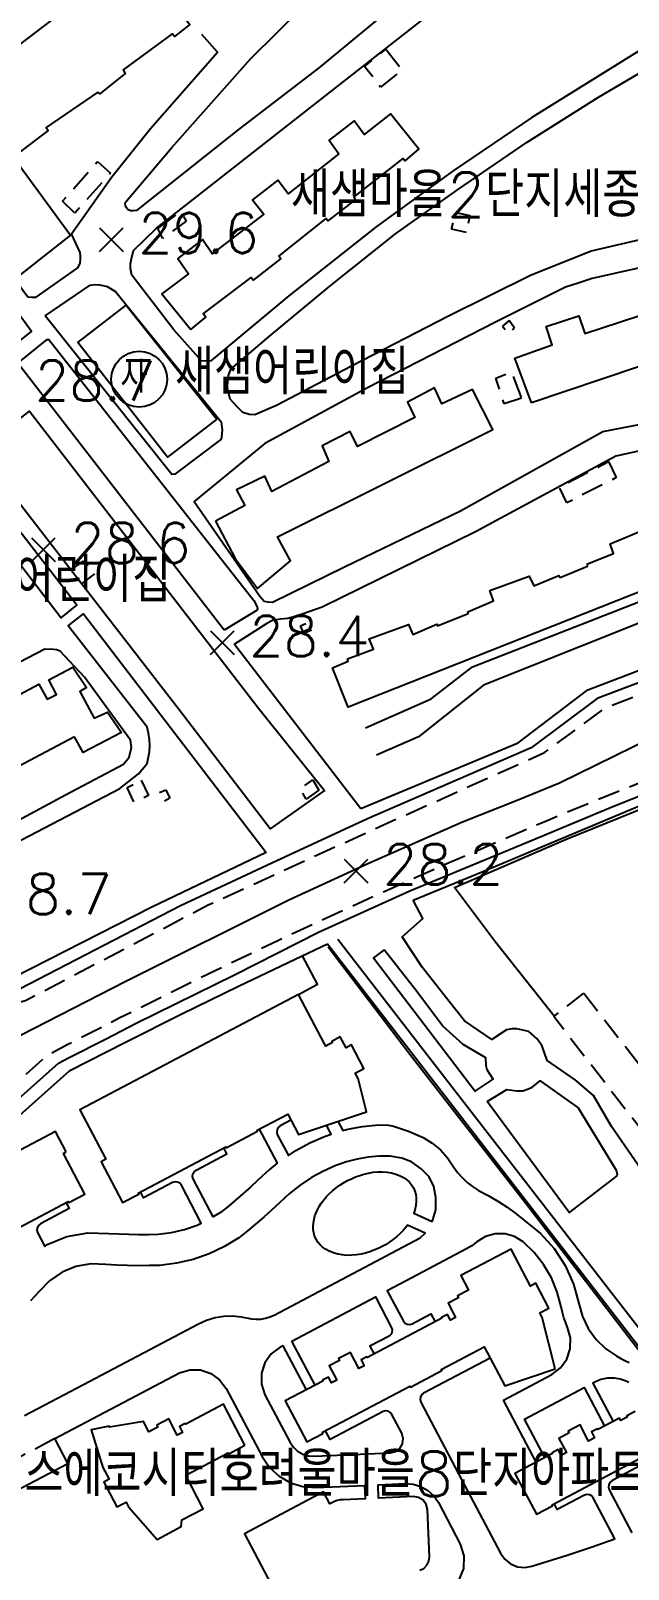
# Model space of a CAD drawing. Header units: millimetres. Extents: x 224638 to 227100, y 430787 to 433573.
# Drawn here: x 226630.8 to 226764.6, y 431232.2 to 431576.5 of the extents above; entities that cross this region are included whole.
import ezdxf

# ---------------------------------------------------------------- set-up
doc = ezdxf.new("R2010")
doc.units = ezdxf.units.MM
doc.linetypes.add('5M2P5', pattern=[7.5, 5, -2.5])
for name, color, linetype in [('A0013110', 1, 'Continuous'), ('A0013118', 1, 'Continuous'), ('A0023210', 7, 'Continuous'), ('A0033324', 1, '5M2P5'), ('A0033327', 32, 'Continuous'), ('B0014111', 7, 'Continuous'), ('B0014115', 7, 'Continuous'), ('B0014116', 7, '5M2P5'), ('B0014118', 7, '5M2P5'), ('B0014637', 7, 'Continuous'), ('B0024120', 3, 'B0024120'), ('F0027132', 7, 'Continuous'), ('F0027217', 7, 'Continuous'), ('H0049140', 7, 'Continuous')]:
    doc.layers.add(name, color=color, linetype=linetype)
doc.styles.add('GHS', font='romans', dxfattribs={"bigfont": 'ngsw.shx'})
doc.styles.add('HIST', font='romans.shx', dxfattribs={"bigfont": 'ngsw.shx'})
doc.styles.add('ngsw', font='romans.shx', dxfattribs={"bigfont": 'ngsw.shx'})
doc.linetypes.add('B0024120', pattern='A,10,-1.75,[133,ltypeshp.shx,S=0.75,R=0,X=0,Y=0],-3.25', length=15)

# ---------------------------------------------------------------- blocks, each defined once
blk = doc.blocks.new('B0014637')
at = {"layer": 'B0014637'}
blk.add_circle((0, 0), 6.25, dxfattribs=at)
at = {"layer": 'B0014637', "style": 'GHS'}
blk.add_text('사', height=7, dxfattribs=at).set_placement((-4.215, -3.007))
blk = doc.blocks.new('F0027217')
at = {"layer": 'F0027217'}
for p, q in [((-2.652, 2.652), (2.652, -2.652)), ((-2.652, -2.652), (2.652, 2.652))]:
    blk.add_line(p, q, dxfattribs=at)

msp = doc.modelspace()

# ---------------------------------------------------------------- linework, layer by layer
at = {"layer": 'A0013110', "flags": 128}
for points in [[(226704.729, 431402.486), (226739.941, 431417.154), (226755.539, 431429.008), (226797.619, 431445.081)], [(226716.419, 431381.925), (226732.06, 431388.334), (226767.259, 431403.101), (226806.489, 431417.898), (226832.762, 431427.725), (226861.2, 431437.551), (226883.977, 431444.393)], [(226683.501, 431392.579), (226657.935, 431380.405), (226626.892, 431364.567), (226609.64, 431360.681), (226571.301, 431340.781), (226565.023, 431337.449), (226552.236, 431329.868), (226542.126, 431324.245), (226508.864, 431306.326), (226495.888, 431295.107), (226493.081, 431293.342), (226474.586, 431283.609), (226466.125, 431281.571), (226461.848, 431280.562), (226433.514, 431265.979), (226426.401, 431262.725), (226417.95, 431264.589), (226416.503, 431267.15)], [(226697.289, 431372.06), (226690.052, 431368.683), (226677.309, 431362.605), (226664.625, 431356.407), (226652, 431350.088), (226639.435, 431343.648), (226625.553, 431331.279), (226583.254, 431308.959)]]:
    msp.add_lwpolyline(points, dxfattribs=at)
at = {"layer": 'A0013118', "flags": 128}
for points in [[(226779.815, 431578.987), (226767.668, 431572.382), (226743.011, 431557.14), (226725.419, 431545.17), (226708.124, 431532.686), (226688.609, 431517.237), (226671.141, 431502.661), (226670.391, 431502.57), (226669.081, 431502.644), (226662.853, 431509.617), (226653.42, 431521.861), (226653.145, 431523.318), (226653.142, 431524.363), (226653.262, 431525.203), (226653.809, 431527.331), (226658.941, 431532.326), (226711.343, 431573.365), (226727.192, 431585.834)], [(226709.723, 431580.078), (226695.236, 431568.15), (226677.318, 431554.403), (226654.502, 431536.303), (226653.717, 431536.243), (226653.238, 431536.257), (226652.64, 431536.465), (226652.219, 431536.929), (226652.025, 431537.388), (226651.966, 431537.737), (226652.052, 431538.198), (226662.421, 431550.38), (226680.081, 431570.319), (226692.145, 431582.204)], [(226599.888, 431559.195), (226602.926, 431553.909), (226630.166, 431516.972), (226631.081, 431516.892), (226632.053, 431516.936), (226641.347, 431523.506), (226641.84, 431524.478), (226641.918, 431525.403), (226641.916, 431526.099), (226641.872, 431526.94), (226639.965, 431531.071), (226648.983, 431543.814), (226657.656, 431554.691), (226672.648, 431571.772), (226669.101, 431575.702)], [(226780.963, 431532.974), (226756.284, 431527.165), (226742.708, 431521.787), (226724.356, 431512.69), (226702.623, 431501.428), (226685.876, 431492.638), (226680.981, 431490.572), (226679.705, 431490.615), (226678.332, 431491.121), (226677.155, 431492.205), (226675.477, 431494.057), (226674.866, 431496.528), (226674.939, 431498.308), (226675.073, 431499.388), (226675.614, 431500.805), (226683.739, 431507.725), (226697.818, 431519.372), (226712.487, 431531.088), (226726.399, 431540.922), (226741.984, 431551.583), (226757.929, 431561.686), (226774.041, 431571.175)], [(226790.879, 431528.764), (226756.562, 431521.069), (226753.396, 431520.059), (226750.552, 431519.12), (226734.728, 431511.273), (226706.218, 431496.578), (226683.253, 431484.133), (226667.407, 431471.182), (226682.133, 431449.945), (226683.087, 431448.897), (226683.865, 431448.688), (226684.974, 431448.642), (226701.07, 431456.577), (226727.064, 431469.092), (226758.882, 431486.808), (226779.851, 431490.852)], [(226705.778, 431420.532), (226720.503, 431427.006), (226729.709, 431434.161), (226770.407, 431450.081), (226797.173, 431460.737), (226793.543, 431463.571), (226789.96, 431467.569), (226787.876, 431472.549), (226785.774, 431479.229), (226783.877, 431482.665), (226781.861, 431483.914), (226778.864, 431484.522), (226776.356, 431484.517), (226761.86, 431481.349), (226730.429, 431464.357), (226696.052, 431447.536), (226690.357, 431445.499), (226688.351, 431445.001), (226686.674, 431444.817), (226684.958, 431444.534), (226683.702, 431443.891), (226676.426, 431439.21), (226704.729, 431402.486)], [(226797.619, 431445.081), (226796.064, 431449.333), (226794.431, 431450.538), (226792.202, 431451.676), (226790.863, 431451.959), (226788.03, 431451.997), (226786.66, 431451.851), (226764.926, 431443.081), (226732.213, 431430.085), (226717.613, 431418.511), (226708.235, 431414.41)], [(226623.662, 431392.828), (226650.729, 431406.942), (226654.923, 431410.181), (226656.904, 431412.516), (226657.426, 431415.149), (226657.512, 431416.542), (226657.398, 431417.882), (226657.175, 431419.317), (226656.899, 431420.685), (226639.156, 431443.339), (226642.619, 431446.051), (226683.501, 431392.579)], [(226619.968, 431395.528), (226638.568, 431405.496), (226651.6, 431412.357), (226652.85, 431413.916), (226653.368, 431416.132), (226653.181, 431417.737), (226642.87, 431431.859), (226637.431, 431437.654), (226636.612, 431437.97), (226635.918, 431438.062), (226633.933, 431438.128), (226602.871, 431421.967)], [(226771.151, 431316.352), (226760.872, 431331.277), (226756.79, 431338.251), (226752.715, 431341.735), (226746.42, 431346.033), (226745.352, 431349.245), (226744.198, 431350.877), (226742.333, 431352.528), (226739.67, 431353.159), (226738.622, 431353.134), (226737.312, 431352.931), (226734.028, 431350.78), (226727.968, 431354.93), (226723.925, 431359.972), (226718.49, 431366.906), (226713.968, 431373.705), (226718.614, 431377.854), (226716.419, 431381.925)], [(226699.579, 431373.241), (226725.542, 431339.67), (226761.34, 431293.496), (226798.031, 431246.208), (226819.787, 431217.566), (226780.902, 431198.018), (226752.422, 431182.745), (226720.825, 431164.934), (226680.503, 431140.581), (226657.855, 431125.707), (226631.087, 431107.504), (226602.963, 431087.421), (226584.154, 431073.725), (226567.901, 431064.096), (226552.967, 431055.617), (226547.036, 431051.633), (226542.929, 431047.861), (226537.601, 431042.338)], [(226812.419, 431223.18), (226697.289, 431372.06)], [(226690.735, 431360.824), (226695.051, 431363.101), (226691.699, 431369.452)], [(226689.045, 431332.716), (226686.66, 431331.458), (226686.23, 431331.09), (226685.96, 431330.593), (226685.885, 431330.032), (226686.017, 431329.482), (226688.492, 431324.792), (226690.139, 431325.874), (226693.31, 431327.604), (226696.621, 431329.073), (226698.07, 431329.569), (226697.006, 431331.583)], [(226699.599, 431332.455), (226700.704, 431330.362), (226702.203, 431330.752), (226705.073, 431331.273), (226707.974, 431331.577), (226709.744, 431331.629), (226710.911, 431331.56), (226712.028, 431331.352), (226713.156, 431331.005), (226714.273, 431330.623), (226715.378, 431330.206), (226716.469, 431329.755), (226718.667, 431328.811), (226720.705, 431327.56), (226722.541, 431326.027), (226724.136, 431324.244), (226725.456, 431322.249), (226726.375, 431320.999), (226727.405, 431319.839), (226728.537, 431318.778), (226729.76, 431317.823), (226731.065, 431316.984), (226733.271, 431315.818), (226735.42, 431314.551), (226737.508, 431313.186), (226739.53, 431311.725), (226741.483, 431310.172), (226744.989, 431307.308), (226748.01, 431303.937), (226750.475, 431300.14), (226752.324, 431296.008), (226753.512, 431291.639), (226754.331, 431288.749), (226755.644, 431286.046), (226757.409, 431283.615), (226759.573, 431281.531), (226762.069, 431279.857), (226762.966, 431279.372), (226763.869, 431278.9), (226764.778, 431278.439)], [(226681.988, 431330.689), (226686.027, 431323.036), (226684.273, 431321.665), (226681.637, 431319.235), (226680.016, 431317.727), (226678.369, 431316.248), (226676.694, 431314.8), (226674.993, 431313.383), (226673.325, 431312.04), (226671.674, 431311.044), (226667.188, 431319.546), (226667.056, 431320.096), (226667.13, 431320.657), (226667.401, 431321.154), (226667.831, 431321.522), (226674.711, 431325.152), (226674.011, 431326.479)], [(226629.405, 431266.568), (226639.753, 431272.028), (226668.393, 431287.141), (226670.189, 431287.943), (226672.073, 431288.503), (226674.015, 431288.811), (226675.981, 431288.863), (226677.936, 431288.658), (226680.233, 431288.263), (226681.276, 431288.153), (226682.324, 431288.181), (226683.36, 431288.345), (226684.365, 431288.644), (226685.323, 431289.072), (226718.039, 431306.336), (226719.098, 431307.43), (226715.169, 431309.229), (226714.957, 431308.922), (226714.284, 431308.098), (226713.546, 431307.332), (226712.802, 431306.659), (226712.022, 431306.028), (226711.208, 431305.441), (226710.363, 431304.9), (226709.489, 431304.408), (226708.589, 431303.964), (226707.665, 431303.571), (226706.722, 431303.231), (226705.76, 431302.943), (226704.784, 431302.709), (226703.736, 431302.532), (226702.676, 431302.441), (226701.613, 431302.437), (226700.552, 431302.519), (226699.565, 431302.69), (226698.601, 431302.964), (226697.672, 431303.34), (226696.789, 431303.812), (226696.157, 431304.255), (226695.592, 431304.779), (226695.102, 431305.374), (226694.697, 431306.03), (226694.384, 431306.735), (226694.169, 431307.475), (226694.056, 431308.237), (226694.047, 431309.008), (226694.181, 431310.151), (226694.452, 431311.268), (226694.857, 431312.344), (226695.39, 431313.364), (226695.878, 431314.138), (226696.419, 431314.877), (226697.01, 431315.576), (226697.649, 431316.232), (226698.392, 431316.905), (226699.173, 431317.536), (226699.987, 431318.123), (226700.832, 431318.664), (226701.706, 431319.156), (226702.606, 431319.6), (226703.529, 431319.993), (226704.473, 431320.333), (226705.435, 431320.621), (226706.41, 431320.855), (226707.459, 431321.032), (226708.519, 431321.123), (226709.582, 431321.127), (226710.642, 431321.045), (226711.63, 431320.874), (226712.593, 431320.6), (226713.522, 431320.224), (226714.406, 431319.752), (226715.037, 431319.309), (226715.603, 431318.785), (226716.093, 431318.19), (226716.498, 431317.534), (226716.811, 431316.829), (226717.026, 431316.089), (226717.139, 431315.326), (226717.148, 431314.556), (226717.039, 431313.56), (226716.825, 431312.581), (226716.59, 431311.877), (226720.673, 431310.008), (226720.872, 431310.424), (226721.494, 431312.613), (226721.5, 431315.357), (226721.074, 431317.823), (226720.032, 431319.992), (226718.214, 431321.806), (226716.109, 431323.376), (226713.923, 431324.184), (226711.304, 431324.656), (226708.824, 431324.616), (226706.355, 431324.384), (226703.912, 431323.96), (226701.509, 431323.348), (226699.161, 431322.55), (226696.374, 431321.31), (226693.699, 431319.846), (226691.153, 431318.168), (226688.753, 431316.286), (226686.515, 431314.214), (226684.758, 431312.577), (226682.971, 431310.974), (226681.154, 431309.405), (226679.308, 431307.87), (226677.434, 431306.37), (226674.194, 431304.391), (226670.763, 431302.767), (226667.178, 431301.517), (226663.482, 431300.653), (226659.714, 431300.187), (226657.295, 431300.132), (226654.876, 431300.124), (226652.457, 431300.164), (226650.039, 431300.25), (226647.624, 431300.383), (226644.255, 431300.517), (226640.934, 431299.935), (226637.811, 431298.663), (226635.028, 431296.759), (226632.712, 431294.309), (226630.768, 431292.256)], [(226638.713, 431314.219), (226639.413, 431312.892), (226632.975, 431309.495), (226632.544, 431309.128), (226632.274, 431308.631), (226632.2, 431308.07), (226632.332, 431307.519), (226633.949, 431304.455), (226634.507, 431304.834), (226638.906, 431306.635), (226643.581, 431307.486), (226648.332, 431307.352), (226650.538, 431307.234), (226652.745, 431307.158), (226654.954, 431307.124), (226657.163, 431307.131), (226659.372, 431307.18), (226662.302, 431307.553), (226665.218, 431308.237), (226668.048, 431309.22), (226669.007, 431309.67), (226664.538, 431318.14), (226664.179, 431318.572), (226663.685, 431318.839), (226663.127, 431318.903), (226662.586, 431318.754), (226656.05, 431315.305), (226655.35, 431316.632)], [(226743.983, 431256.146), (226736.641, 431270.058), (226747.476, 431275.776), (226749.428, 431277.231), (226750.857, 431279.202), (226751.636, 431281.508), (226751.693, 431283.942), (226751.022, 431286.282), (226750.602, 431287.3), (226750.192, 431288.476), (226749.851, 431289.675), (226749.582, 431290.892), (226748.71, 431294.219), (226747.394, 431297.396), (226745.658, 431300.365), (226743.533, 431303.07), (226741.061, 431305.461), (226739.164, 431306.651), (226737.012, 431307.268), (226734.772, 431307.264), (226732.622, 431306.64), (226730.729, 431305.445), (226729.582, 431304.6), (226728.264, 431303.817), (226716.141, 431297.42), (226710.65, 431294.522), (226714.249, 431287.702), (226714.63, 431287.282), (226715.136, 431287.027), (226715.701, 431286.971), (226716.248, 431287.122), (226720.433, 431289.331), (226721.367, 431287.563)], [(226694.507, 431273.389), (226689.3, 431283.256), (226707.997, 431293.122), (226711.625, 431286.246), (226711.761, 431285.732), (226711.702, 431285.203), (226711.455, 431284.731), (226711.054, 431284.382), (226706.76, 431282.116), (226707.693, 431280.347)], [(226692.543, 431272.353), (226687.337, 431282.22), (226686.635, 431281.849), (226684.668, 431280.378), (226683.24, 431278.379), (226682.486, 431276.041), (226682.477, 431273.584), (226683.214, 431271.241), (226688.793, 431260.668), (226689.555, 431259.551), (226690.547, 431258.633), (226691.72, 431257.96), (226693.013, 431257.567), (226694.362, 431257.473), (226711.37, 431258.217), (226712.534, 431258.508), (226713.491, 431259.232), (226714.088, 431260.272), (226714.229, 431261.463), (226713.893, 431262.615), (226711.666, 431266.834), (226711.311, 431267.276), (226710.816, 431267.551), (226710.253, 431267.619), (226709.707, 431267.468), (226697.829, 431261.2), (226696.784, 431263.181)], [(226626.074, 431248.98), (226639.119, 431255.864), (226636.188, 431261.418), (226664.087, 431276.14), (226666.417, 431276.822), (226668.845, 431276.776), (226671.148, 431276.005), (226673.114, 431274.581), (226674.564, 431272.633), (226682.603, 431257.401), (226684.253, 431254.981), (226686.403, 431252.991), (226688.943, 431251.534), (226691.746, 431250.683), (226694.668, 431250.48), (226705.579, 431250.957), (226705.71, 431247.96), (226700.743, 431247.743), (226700.084, 431247.678), (226699.436, 431247.54), (226698.807, 431247.332), (226698.205, 431247.055), (226697.758, 431246.819), (226696.358, 431249.472), (226678.669, 431240.138), (226687.578, 431223.256)], [(226733.667, 431279.422), (226718.772, 431271.562), (226718.342, 431271.195), (226718.072, 431270.698), (226717.997, 431270.138), (226718.128, 431269.588), (226726.582, 431253.566), (226735.978, 431235.76), (226736.95, 431234.412), (226738.255, 431233.382), (226739.793, 431232.749), (226741.445, 431232.563), (226743.053, 431232.832), (226750.928, 431235.327), (226756.285, 431237.095), (226761.609, 431238.959), (226756.764, 431248.151), (226756.405, 431248.582), (226755.91, 431248.847), (226755.353, 431248.908), (226754.813, 431248.756), (226748.723, 431245.542), (226748.023, 431246.869)], [(226764.77, 431274.003), (226764.287, 431274.231), (226762.892, 431274.741), (226761.428, 431274.984), (226759.944, 431274.953), (226758.491, 431274.648), (226757.119, 431274.08), (226756.691, 431273.854), (226761.232, 431265.248)], [(226745.946, 431257.182), (226741.405, 431265.788), (226754.736, 431272.823), (226759.277, 431264.217)], [(226767.384, 431255.39), (226760.954, 431251.997), (226760.513, 431251.62), (226760.241, 431251.107), (226760.176, 431250.53), (226760.328, 431249.97), (226765.397, 431240.362)], [(226717.927, 431231.939), (226718.815, 431232.373), (226719.513, 431233.071), (226719.947, 431233.959), (226720.069, 431234.939), (226719.627, 431245.56), (226719.35, 431246.699), (226718.658, 431247.645), (226717.657, 431248.254), (226716.498, 431248.432), (226708.708, 431248.091), (226708.577, 431251.088), (226714.654, 431251.354), (226716.453, 431251.229), (226718.177, 431250.704), (226719.741, 431249.808), (226721.065, 431248.584), (226722.082, 431247.096), (226726.974, 431237.825), (226727.825, 431235.165), (226727.71, 431232.374), (226726.643, 431229.793)]]:
    msp.add_lwpolyline(points, dxfattribs=at)
for points in [[(226593.256, 431547.41), (226599.855, 431551.104), (226600.678, 431550.867), (226631.006, 431509.309), (226625.675, 431505.024), (226612.605, 431521.261)], [(226634.014, 431512.76), (226644.092, 431519.6), (226645.245, 431519.706), (226646.293, 431519.669), (226647.901, 431519.277), (226649.8, 431518.208), (226673.473, 431488.99), (226673.687, 431487.177), (226673.546, 431485.501), (226673.404, 431485.028), (226663.103, 431477.256), (226662.436, 431477.212)], [(226674.155, 431442.369), (226627.931, 431502.161), (226634.506, 431507.453), (226634.855, 431507.433), (226680.797, 431449.004), (226681.462, 431447.723), (226681.582, 431447.236), (226681.501, 431446.847)], [(226619.141, 431482.516), (226630.559, 431491.357), (226681.826, 431424.936), (226696.597, 431406.486), (226684.445, 431397.907), (226664.034, 431424.515), (226642.213, 431452.695), (226638.745, 431457.215)], [(226616.214, 431480.097), (226612.816, 431477.398), (226637.631, 431445.147), (226641.159, 431447.969)], [(226709.956, 431370.835), (226707.531, 431369.004), (226730.309, 431339.196), (226734.37, 431341.907), (226732.986, 431343.973), (226732.756, 431344.86), (226732.684, 431346.671), (226727.622, 431349.596), (226723.036, 431353.796), (226717.242, 431361.481)], [(226732.987, 431336.838), (226737.392, 431339.594), (226739.694, 431339.234), (226740.974, 431339.281), (226742.249, 431339.695), (226743.089, 431340.106), (226744.901, 431341.488), (226753.4, 431335.476), (226761.928, 431321.481), (226762.137, 431320.632), (226762.024, 431320.199), (226751.379, 431312.035)]]:
    msp.add_lwpolyline(points, close=True, dxfattribs=at)
at = {"layer": 'A0023210', "flags": 128}
msp.add_lwpolyline([(226147.193, 431098.133), (226186.426, 431119.846), (226218.716, 431136.901), (226272.58, 431165.352), (226289.791, 431173.043), (226394.545, 431228.319), (226414.721, 431240.845), (226456.618, 431261.98), (226498.516, 431283.114), (226558.702, 431317.443), (226601.715, 431340.51), (226628.496, 431351.753), (226652.078, 431363.83), (226688.632, 431382.033), (226706.259, 431390.164), (226727.506, 431399.436), (226739.764, 431404.298), (226749.204, 431408.183), (226778.098, 431422.394), (226802.66, 431431.717), (226827.441, 431440.514), (226854.073, 431449.482), (226876.081, 431454.766), (226883.939, 431456.652)], dxfattribs=at)
at = {"layer": 'A0033324', "flags": 128}
for points in [[(226565.023, 431337.449), (226568.13, 431336.03), (226570.891, 431335.598), (226573.023, 431335.579), (226573.827, 431335.696), (226595.881, 431346.329), (226610.841, 431354.434), (226612.81, 431355.229), (226626.78, 431358.764), (226629.666, 431359.505), (226670.694, 431380.935), (226707.7, 431397.849), (226745.85, 431414.957), (226759.782, 431425.163), (226798.539, 431439.773), (226800.859, 431441.326), (226801.662, 431442.223), (226802.133, 431443.781), (226802.343, 431445.907), (226799.349, 431457.962), (226797.173, 431460.737)], [(226583.254, 431308.959), (226583.212, 431309.098), (226583.118, 431311.223), (226583.555, 431313.305), (226584.496, 431315.213), (226585.881, 431316.828), (226587.623, 431318.048), (226622.319, 431336.357), (226634.596, 431347.316), (226639.111, 431349.673), (226650.789, 431355.639), (226662.519, 431361.501), (226674.301, 431367.26), (226686.133, 431372.915), (226698.014, 431378.465), (226709.944, 431383.91), (226721.922, 431389.249), (226745.94, 431399.577), (226757.268, 431404.276), (226780.039, 431413.393), (226791.481, 431417.81), (226802.958, 431422.132), (226826.018, 431430.492), (226849.213, 431438.469), (226860.859, 431442.314), (226883.961, 431449.626)], [(226636.188, 431261.418), (226596.946, 431240.71), (226543.158, 431212.327), (226541.257, 431210.924), (226539.844, 431209.031), (226539.041, 431206.809), (226538.917, 431204.45), (226539.483, 431202.156)]]:
    msp.add_lwpolyline(points, dxfattribs=at)
at = {"layer": 'A0033327', "flags": 128}
for points in [[(226583.369, 431312.418), (226623.936, 431333.818), (226637.016, 431345.482), (226639.273, 431346.66), (226647.702, 431350.933), (226654.44, 431354.394), (226676.571, 431365.297), (226695.229, 431374.754), (226715.665, 431383.996), (226744.009, 431395.777), (226761.132, 431402.881), (226784.056, 431412.002), (226789.776, 431414.21), (226801.312, 431418.58), (226830.341, 431429.093), (226853.691, 431437.058), (226859.514, 431438.98), (226883.97, 431446.701)], [(226802.152, 431443.973), (226757.661, 431427.085), (226742.896, 431416.055), (226706.215, 431400.167), (226684.825, 431390.204), (226664.315, 431380.67), (226628.279, 431362.036), (226611.225, 431357.955), (226573.738, 431338.759), (226568.13, 431336.03)]]:
    msp.add_lwpolyline(points, dxfattribs=at)
at = {"layer": 'B0014111', "flags": 128}
msp.add_lwpolyline([(226672.48, 431489.601), (226661.445, 431481.129), (226641.351, 431506.745), (226652.161, 431515.149)], close=True, dxfattribs=at)
at = {"layer": 'B0014115', "flags": 128}
for points in [[(226627.746, 431521.395), (226603.241, 431554.366), (226654.316, 431593.303), (226674.994, 431609.628), (226681.352, 431601.487), (226665.538, 431590.148), (226668.126, 431586.772), (226662.69, 431582.584), (226666.424, 431577.929), (226662.977, 431575.245), (226662.477, 431575.86), (226651.471, 431567.787), (226651.946, 431566.96), (226646.266, 431562.388), (226645.821, 431562.785), (226634.271, 431554.902), (226634.724, 431554.216), (226628.791, 431549.744), (226626.867, 431548.339), (226639.723, 431530.773)], [(226666.686, 431509.679), (226670.032, 431512.396), (226669.409, 431513.172), (226680.144, 431521.29), (226680.727, 431520.69), (226686.781, 431525.475), (226686.374, 431526.112), (226696.981, 431534.546), (226697.446, 431533.987), (226703.518, 431538.692), (226703.207, 431539.33), (226714.191, 431547.91), (226714.665, 431547.438), (226717.714, 431550.025), (226711.396, 431557.909), (226705.457, 431553.336), (226703.213, 431556.352), (226697.641, 431552.012), (226699.792, 431548.952), (226688.434, 431540.044), (226686.134, 431543.125), (226680.449, 431538.708), (226683.007, 431535.496), (226671.413, 431526.625), (226669.266, 431529.811), (226663.735, 431525.567), (226666.134, 431522.147), (226660.16, 431517.625)], [(226742.967, 431493.221), (226739.182, 431503.229), (226747.545, 431506.264), (226746.255, 431510.353), (226753.541, 431512.741), (226754.852, 431508.803), (226771.047, 431514.039), (226769.489, 431518.419), (226776.782, 431520.704), (226778.07, 431516.681), (226786.745, 431519.476), (226789.963, 431509.104)], [(226672.186, 431466.766), (226676.559, 431458.419), (226681.618, 431451.716), (226688.946, 431457.878), (226686.075, 431463.297), (226734.294, 431487.29), (226729.743, 431496.275), (226722.857, 431493.066), (226721.235, 431496.608), (226715.202, 431493.422), (226716.788, 431489.955), (226703.967, 431483.446), (226702.342, 431486.872), (226696.039, 431483.649), (226697.527, 431480.121), (226684.778, 431473.438), (226683.212, 431476.866), (226676.86, 431473.754), (226678.716, 431470.29)], [(226640.587, 431418.468), (226606.6, 431400.538), (226601.966, 431409.291), (226605.923, 431411.507), (226605.771, 431411.809), (226608.287, 431413.168), (226606.552, 431416.429), (226613.013, 431419.919), (226614.789, 431416.575), (226617.166, 431417.789), (226617.396, 431417.623), (226627.847, 431423.209), (226626.172, 431426.848), (226632.59, 431430.298), (226634.497, 431426.948), (226636.55, 431427.988), (226634.847, 431431.271), (226640.264, 431434.123), (226643.317, 431429.502), (226641.807, 431428.656), (226645.013, 431422.702), (226647.974, 431424.01), (226651.158, 431419.496), (226642.563, 431414.974)], [(226690.735, 431360.824), (226641.783, 431334.992), (226647.607, 431323.955), (226646.546, 431323.395), (226651.385, 431314.246), (226654.984, 431316.145), (226654.863, 431316.375), (226674.48, 431326.726), (226674.601, 431326.496), (226681.623, 431330.202), (226681.502, 431330.432), (226688.344, 431334.042), (226690.755, 431329.481), (226705.964, 431334.596), (226704.106, 431342.043), (226703.48, 431343.228), (226705.39, 431344.236), (226702.6, 431349.525), (226701.406, 431348.895), (226700.127, 431351.318), (226698.261, 431350.334), (226698.391, 431350.086), (226696.888, 431349.293), (226696.613, 431349.814), (226696.56, 431349.786)], [(226638.772, 431325.591), (226636.36, 431330.163), (226602.528, 431312.311), (226600.696, 431306.383), (226604.528, 431299.119), (226614.752, 431304.515), (226616.087, 431301.986), (226619.695, 431303.89), (226619.574, 431304.12), (226639.19, 431314.471), (226639.311, 431314.241), (226642.92, 431316.145), (226638.118, 431325.245)], [(226748.232, 431277.008), (226745.354, 431288.495), (226744.799, 431289.547), (226746.842, 431290.625), (226743.911, 431296.179), (226742.717, 431295.549), (226738.353, 431303.819), (226727.13, 431297.896), (226728.829, 431294.677), (226726.352, 431293.37), (226726.572, 431292.955), (226724.272, 431291.741), (226725.935, 431288.526), (226724.794, 431287.924), (226724.103, 431289.233), (226722.777, 431288.532), (226722.87, 431288.356), (226706.19, 431279.554), (226706.097, 431279.731), (226704.77, 431279.031), (226705.461, 431277.722), (226704.293, 431277.106), (226702.385, 431280.723), (226699.714, 431279.313), (226699.933, 431278.898), (226697.633, 431277.684), (226699.323, 431274.483), (226698.155, 431273.867), (226697.465, 431275.176), (226696.138, 431274.476), (226696.231, 431274.299), (226687.794, 431269.846), (226692.624, 431260.693), (226696.233, 431262.597), (226696.112, 431262.827), (226715.728, 431273.178), (226715.849, 431272.948), (226722.872, 431276.654), (226722.75, 431276.884), (226732.337, 431281.943), (226736.944, 431273.212)], [(226678.774, 431259.942), (226673.944, 431269.096), (226665.506, 431264.643), (226665.413, 431264.82), (226664.086, 431264.12), (226664.777, 431262.811), (226663.61, 431262.195), (226661.701, 431265.813), (226659.03, 431264.403), (226659.249, 431263.987), (226657.277, 431262.947), (226656.065, 431265.243), (226648.46, 431264.014), (226648.37, 431264.183), (226644.318, 431263.374), (226646.982, 431254.945), (226648.367, 431252.32), (226647.173, 431251.69), (226650.103, 431246.136), (226652.146, 431247.214), (226652.702, 431246.162), (226659.095, 431238.873), (226664.523, 431241.737), (226664.643, 431243.225), (226669.401, 431245.735), (226665.537, 431253.251), (226675.044, 431258.268), (226675.166, 431258.038)]]:
    msp.add_lwpolyline(points, close=True, dxfattribs=at)
for points in [[(226783.147, 431457.271), (226701.875, 431425.167), (226698.39, 431433.936), (226701.871, 431435.422), (226701.753, 431435.987), (226707.56, 431438.083), (226706.604, 431440.414), (226715.411, 431443.664), (226716.347, 431441.414), (226721.745, 431443.732), (226721.92, 431443.344), (226728.756, 431446.085), (226728.658, 431446.509), (226734.419, 431448.953), (226733.578, 431451.231), (226742.398, 431454.441), (226743.454, 431452.322), (226749.059, 431454.574), (226749.349, 431454.151), (226755.519, 431456.715), (226755.499, 431457.239), (226761.309, 431459.516), (226760.583, 431461.718), (226769.122, 431465.262)], [(226766.17, 431267.503), (226764.304, 431266.519), (226764.435, 431266.271), (226762.931, 431265.478), (226762.656, 431265.999), (226757.791, 431263.433), (226757.698, 431263.609), (226756.363, 431262.905), (226757.067, 431261.569), (226755.741, 431260.869), (226753.818, 431264.513), (226751.147, 431263.104), (226751.366, 431262.688), (226749.067, 431261.475), (226750.756, 431258.273), (226749.589, 431257.657), (226748.898, 431258.966), (226747.572, 431258.266), (226747.665, 431258.089), (226739.228, 431253.637), (226744.037, 431244.472), (226747.666, 431246.387), (226747.545, 431246.617), (226767.161, 431256.968)]]:
    msp.add_lwpolyline(points, dxfattribs=at)
at = {"layer": 'B0014116', "flags": 128}
for points in [[(226710.308, 431572.449), (226713.963, 431567.752), (226709.167, 431563.929), (226705.579, 431568.55)], [(226640.671, 431535.71), (226637.947, 431538.36), (226645.794, 431547.289), (226648.667, 431544.68)], [(226659.296, 431532.243), (226664.325, 431535.983), (226665.64, 431533.95), (226660.358, 431530.036)], [(226728.42, 431531.346), (226725.008, 431532.104), (226725.939, 431535.908), (226729.115, 431535.212)], [(226739.114, 431509.985), (226737.942, 431511.67), (226736.414, 431510.384), (226737.749, 431508.728)], [(226740.688, 431494.33), (226736.823, 431493.028), (226734.973, 431498.809), (226738.49, 431500.173)], [(226760.188, 431480.118), (226761.9, 431476.515), (226750.867, 431470.878), (226749.152, 431474.388)], [(226645.091, 431455.008), (226642.201, 431452.743), (226639.836, 431455.881), (226642.691, 431457.886)], [(226693.659, 431442.388), (226691.963, 431441.632), (226691.24, 431443.341), (226692.888, 431444.1)], [(226655.504, 431408.832), (226657.153, 431405.373), (226653.991, 431403.829), (226652.403, 431407.121)], [(226695.303, 431406.53), (226692.493, 431404.524), (226691.109, 431406.851), (226693.95, 431408.847)], [(226659.668, 431406.022), (226661.052, 431406.63), (226661.973, 431404.796), (226660.565, 431403.992)]]:
    msp.add_lwpolyline(points, close=True, dxfattribs=at)
at = {"layer": 'B0014118', "flags": 128}
msp.add_lwpolyline([(226754.678, 431361.087), (226778.432, 431330.558), (226771.681, 431325.151), (226747.923, 431355.899)], close=True, dxfattribs=at)
at = {"layer": 'B0024120', "flags": 128}
for points in [[(226748.049, 431355.995), (226734.884, 431372.506), (226725.721, 431384.752), (226750.54, 431395.502), (226780.822, 431407.75), (226805.81, 431417.325)], [(226697.374, 431371.503), (226715.734, 431347.488), (226741.601, 431314.203), (226769.765, 431277.628), (226794.052, 431246.711), (226811.965, 431223.31), (226757.748, 431195.906), (226749.668, 431191.854), (226748.836, 431190.655), (226718.334, 431172.68), (226672.73, 431145.329), (226651.337, 431132.094), (226628.361, 431117.015), (226604.564, 431099.527), (226595.028, 431093.199), (226587.703, 431085.294), (226572.049, 431076.987), (226561.66, 431070.667), (226552.75, 431063.81), (226544.459, 431056.633), (226534.623, 431048.52), (226524.103, 431068.205), (226510.617, 431093.861), (226498.241, 431117.84)]]:
    msp.add_lwpolyline(points, dxfattribs=at)

# ---------------------------------------------------------------- block references
at = {"layer": 'B0014637'}
msp.add_blockref('B0014637', (226655.094, 431498.541), dxfattribs=at)
at = {"layer": 'F0027217'}
for p in [(226648.87, 431529.78, 29.611), (226633.656, 431460.391, 28.624), (226673.718, 431439.543, 28.367), (226703.664, 431388.473, 28.189)]:
    msp.add_blockref('F0027217', p, dxfattribs=at)

# ---------------------------------------------------------------- texts
at = {"layer": 'F0027132', "style": 'ngsw'}
for s, p in [('29.6', (226654.87, 431526.78)), ('28.7', (226631.747, 431493.741)), ('28.6', (226639.656, 431457.391)), ('28.4', (226679.718, 431436.543)), ('28.2', (226709.664, 431385.473)), ('28.7', (226621.976, 431378.841))]:
    msp.add_text(s, height=9, dxfattribs=at).set_placement(p)
at = {"layer": 'H0049140', "style": 'HIST'}
for s, p in [('새샘마을2단지세종한양수자인와이즈시티', (226689.053, 431534.834)), ('새샘어린이집', (226663.11, 431495.143)), ('이든어린이집', (226609.778, 431448.639)), ('세종중흥S클래스에코시티호려울마을8단지아파트', (226568.39, 431248.524))]:
    msp.add_text(s, height=10, dxfattribs=at).set_placement(p)

doc.saveas('drawing.dxf')
